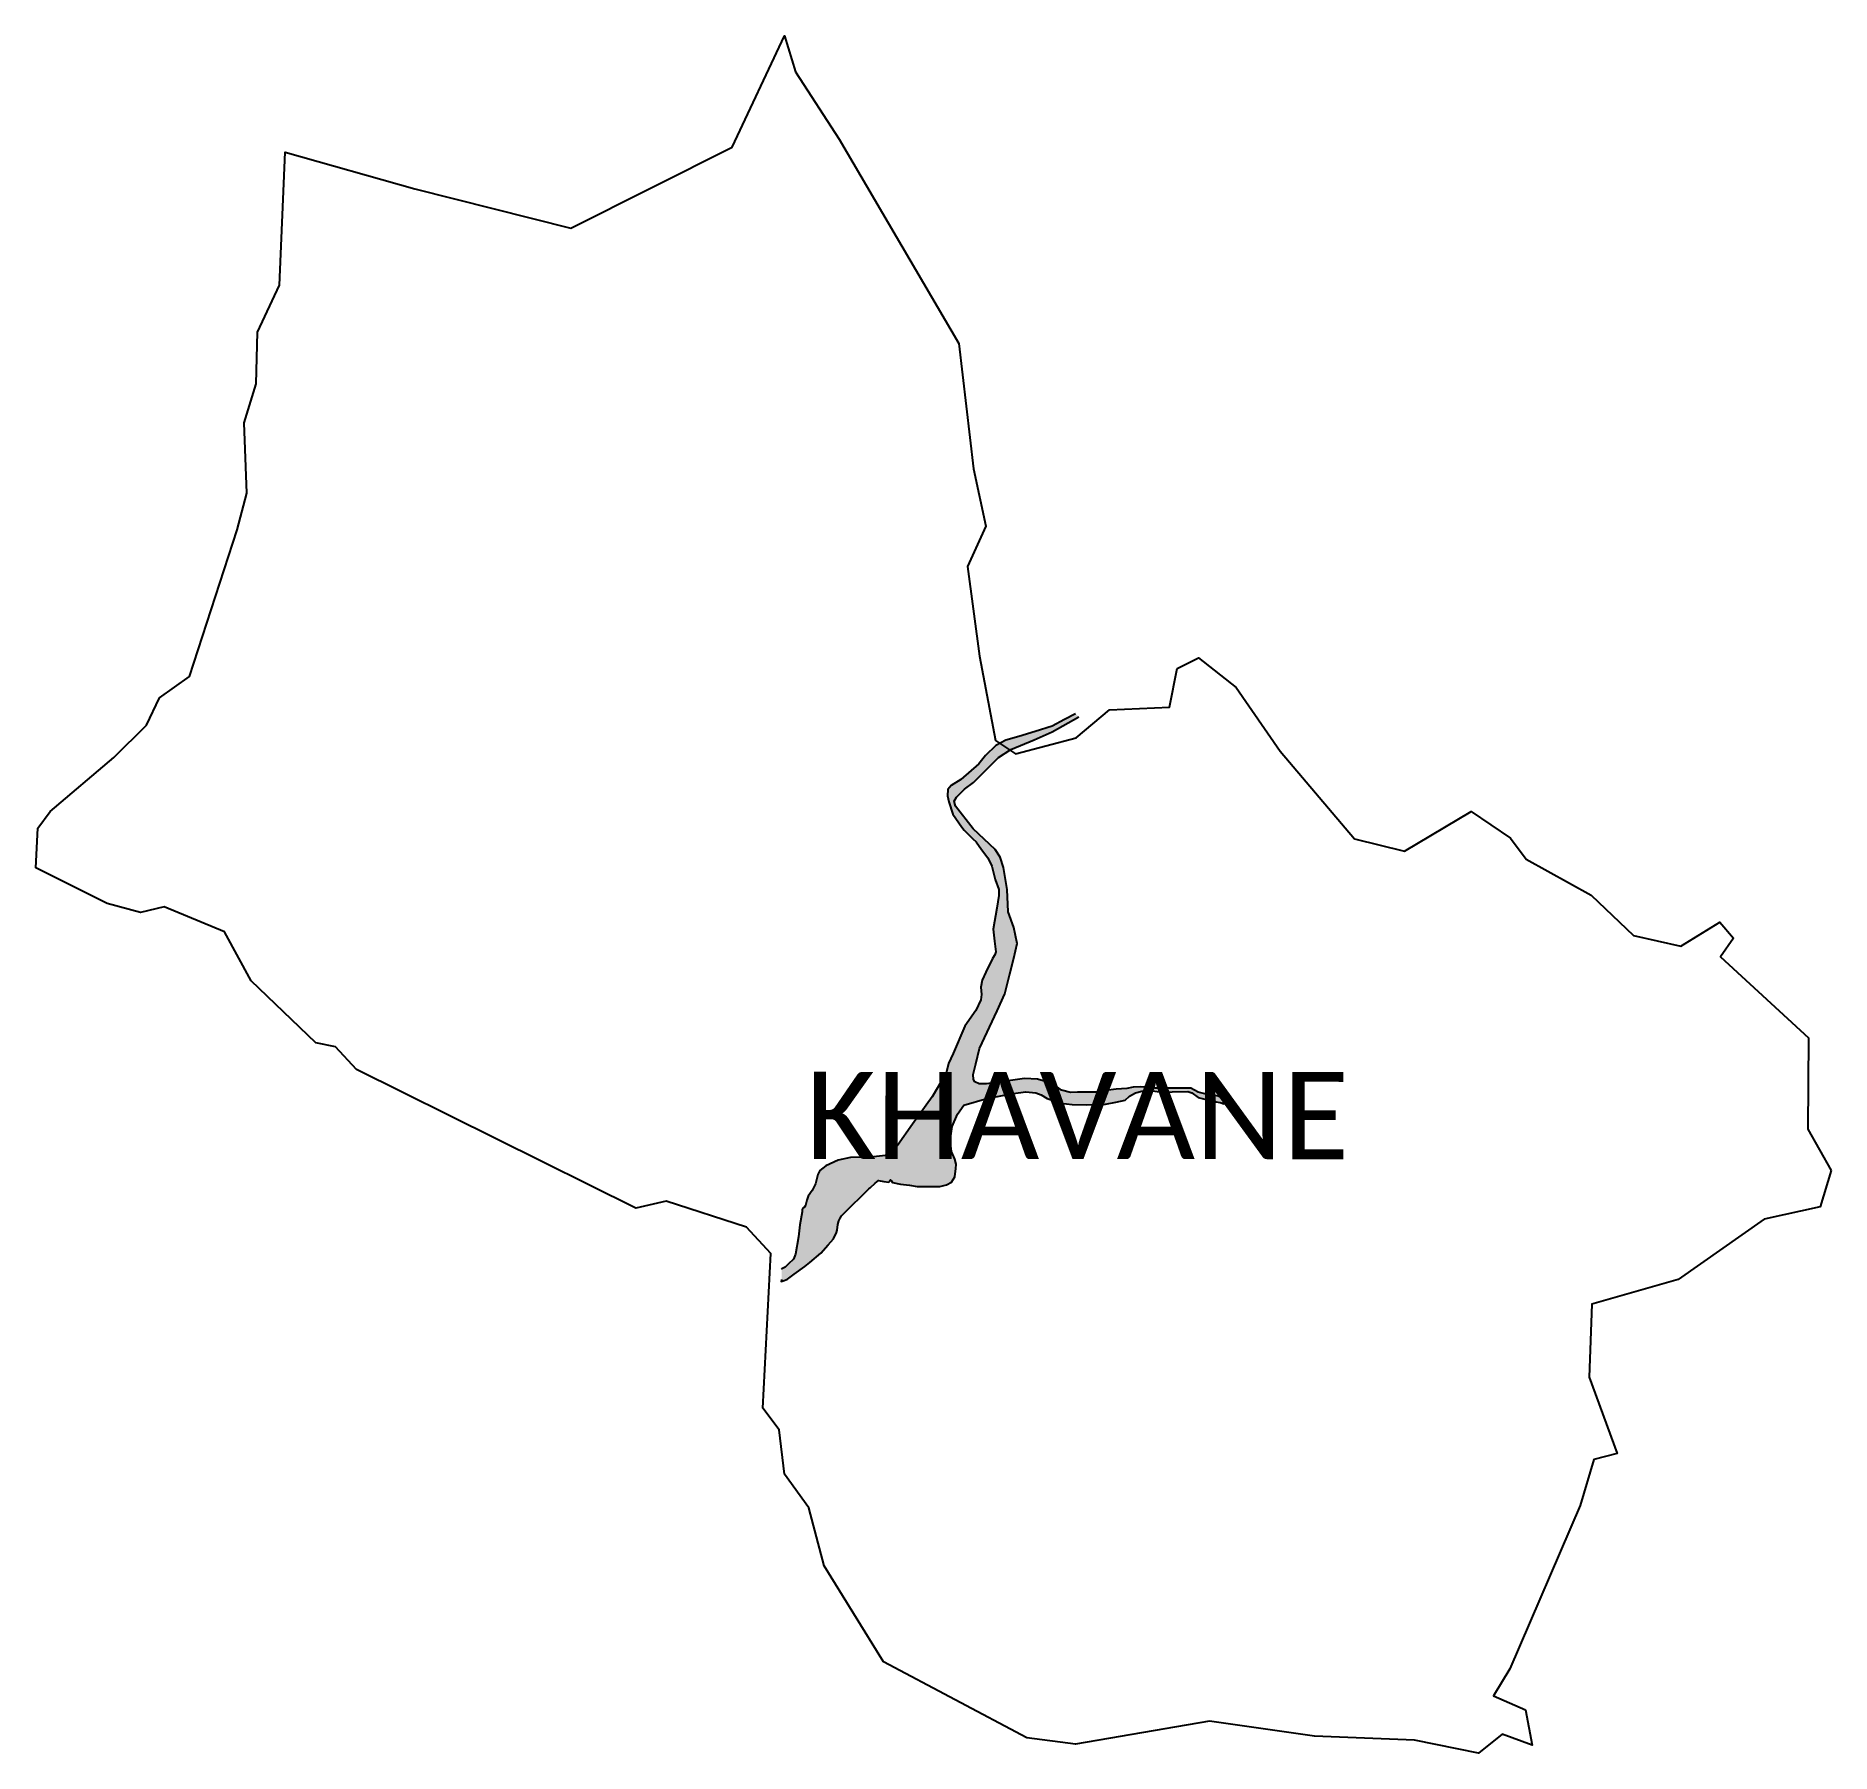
# Model space of a CAD drawing. Header units: metres. Extents: x 345459 to 348418, y 1759658 to 1762488.
import ezdxf

# ---------------------------------------------------------------- set-up
doc = ezdxf.new("R2010")
doc.units = ezdxf.units.M
doc.header["$MEASUREMENT"] = 0
for name, color, linetype in [('CREEK', 132, 'Continuous'), ('village', 3, 'Continuous'), ('VILLAGE NAME', 250, 'Continuous')]:
    doc.layers.add(name, color=color, linetype=linetype)

msp = doc.modelspace()

# ---------------------------------------------------------------- hatches: boundary and pattern name
at = {"layer": 'CREEK'}
h = msp.add_hatch(dxfattribs=at)
h.set_pattern_fill('DASH', color=256, scale=2, angle=45)
h.set_pattern_definition([(45, (0, 0), (0, 8.98025612), [6.35, -6.35])])
h.paths.add_polyline_path([(346966.3, 1760667.7), (346969.4, 1760690.7), (346977.9, 1760711.1), (346988.8, 1760725.6), (347026.3, 1760736.7), (347069.9, 1760745.1), (347090.7, 1760747.9), (347107.4, 1760746.2), (347116.3, 1760742.6), (347126, 1760737.1), (347148.4, 1760729.1), (347167.1, 1760726.8), (347191.1, 1760726.2), (347221.9, 1760727.5), (347239.3, 1760731), (347254.6, 1760734), (347261.5, 1760740.7), (347271.4, 1760746.3), (347281.9, 1760749), (347296.7, 1760749.8), (347313.9, 1760747.4), (347332.2, 1760747.8), (347358.1, 1760748.3), (347364.3, 1760746.4), (347375.2, 1760738.6), (347390.3, 1760734.6), (347400.7, 1760733.3), (347404.9, 1760731.4), (347411.1, 1760730.3), (347417.4, 1760728.2), (347416.4, 1760733.4), (347413.4, 1760737.8), (347408.1, 1760740.8), (347401.2, 1760742.4), (347392.5, 1760742.9), (347374.8, 1760747.1), (347362.6, 1760754.1), (347352.5, 1760754.1), (347337.1, 1760754.1), (347303.6, 1760754.1), (347280.6, 1760755.9), (347267.7, 1760755.7), (347257.1, 1760753.2), (347239.9, 1760752.4), (347222.6, 1760749.8), (347207, 1760747.5), (347187.9, 1760747.2), (347175.8, 1760747.1), (347164.6, 1760746.9), (347149.6, 1760750.3), (347134.6, 1760761.6), (347110.1, 1760768.5), (347088.8, 1760769.6), (347050.3, 1760764.1), (347025.9, 1760760.8), (347013.7, 1760761), (347006.9, 1760764.1), (347004.6, 1760767.9), (347004.2, 1760776.2), (347008.4, 1760794.1), (347014.3, 1760819), (347043.7, 1760881.5), (347056.4, 1760909.2), (347064.5, 1760942.2), (347071, 1760968.3), (347076.8, 1760992.1), (347071.3, 1761018.9), (347061.9, 1761044.4), (347060.2, 1761081.3), (347054.1, 1761117.7), (347048.3, 1761134.7), (347040.5, 1761147.1), (347003.8, 1761181.2), (346974.6, 1761218.5), (346972.4, 1761226.8), (346976.6, 1761233.4), (346989.5, 1761246.5), (347004.5, 1761257.6), (347018.7, 1761271.8), (347045.9, 1761299.1), (347065.9, 1761311.8), (347104.3, 1761328.2), (347134.4, 1761341.1), (347178.1, 1761365.7), (347172.7, 1761371), (347154.4, 1761361.3), (347134.3, 1761350.6), (347106.4, 1761342), (347079.4, 1761333.7), (347058.1, 1761327.5), (347041.2, 1761318.8), (347024.2, 1761302.3), (347013.3, 1761288.2), (346983.4, 1761262.5), (346967.5, 1761252.9), (346962.5, 1761246.1), (346961.9, 1761235.5), (346963.8, 1761225.6), (346970.7, 1761205.4), (346985.5, 1761184.1), (346989.4, 1761179), (346996.3, 1761171.7), (347003.4, 1761165), (347009.2, 1761159.7), (347017.9, 1761147.4), (347028.4, 1761133.6), (347034.8, 1761119.6), (347040.2, 1761097.9), (347046.4, 1761081.3), (347046.1, 1761071.2), (347042.9, 1761050.5), (347037, 1761016), (347039.2, 1760995.9), (347041.2, 1760978.5), (347039.5, 1760973.5), (347035.9, 1760967.5), (347025, 1760944.8), (347018.7, 1760931.7), (347016.7, 1760920.5), (347017.8, 1760908.4), (347016.4, 1760899.4), (347008.5, 1760881.8), (346990.2, 1760855.9), (346971, 1760810.8), (346963.3, 1760794.4), (346959.4, 1760778.5), (346936.6, 1760739.7), (346904, 1760694.4), (346879.2, 1760659.1), (346870.4, 1760648.4), (346859.3, 1760643.1), (346834.6, 1760640.2), (346801.8, 1760639.7), (346781.5, 1760635), (346761.3, 1760625.7), (346751.2, 1760618), (346748.1, 1760611.8), (346744.3, 1760596.3), (346738.3, 1760585.3), (346732, 1760575.8), (346729.6, 1760569.2), (346727.8, 1760560.5), (346725.8, 1760557.6), (346723.4, 1760555.9), (346722.1, 1760553.7), (346722, 1760549.9), (346718, 1760528.8), (346716, 1760508.9), (346710.9, 1760480.3), (346707.8, 1760471.9), (346699.8, 1760464.2), (346694.3, 1760458.8), (346688.8, 1760456.3), (346688.1, 1760456.6), (346688.1, 1760438.3), (346687.7, 1760435.4), (346692.2, 1760437.1), (346697.7, 1760439.3), (346708.8, 1760447.5), (346726.5, 1760460.1), (346734.9, 1760466.6), (346752.6, 1760481.9), (346765, 1760495.9), (346773.5, 1760505.6), (346778.8, 1760516.1), (346779.9, 1760519.7), (346781, 1760529.3), (346782.7, 1760535.3), (346784.7, 1760539.7), (346787.1, 1760543.6), (346792.8, 1760549.6), (346805.9, 1760562.9), (346816.5, 1760572.5), (346832.2, 1760587.9), (346834.4, 1760589.7), (346842.5, 1760597), (346848.1, 1760601.7), (346856.5, 1760600.2), (346864.9, 1760599.1), (346866.5, 1760600.6), (346866.9, 1760601.9), (346867.6, 1760602.5), (346869.6, 1760601), (346871.2, 1760598.1), (346884.1, 1760595.7), (346899, 1760593.9), (346911.5, 1760591.8), (346949.3, 1760591.8), (346959.8, 1760594.6), (346968.5, 1760599.1), (346973.9, 1760607.8), (346975.1, 1760616.8), (346975.4, 1760621.1), (346975.7, 1760628.7), (346973.6, 1760636.9), (346968.1, 1760649.3)])

# ---------------------------------------------------------------- linework, layer by layer
for points in [[(346688.1, 1760438.3), (346687.7, 1760435.4), (346692.2, 1760437.1), (346697.7, 1760439.3), (346708.8, 1760447.5), (346726.5, 1760460.1), (346734.9, 1760466.6), (346752.6, 1760481.9), (346765, 1760495.9), (346773.5, 1760505.6), (346778.8, 1760516.1), (346779.9, 1760519.7), (346781, 1760529.3), (346782.7, 1760535.3), (346784.7, 1760539.7), (346787.1, 1760543.6), (346792.8, 1760549.6), (346805.9, 1760562.9), (346816.5, 1760572.5), (346832.2, 1760587.9), (346834.4, 1760589.7), (346842.5, 1760597), (346848.1, 1760601.7), (346856.5, 1760600.2), (346864.9, 1760599.1), (346866.5, 1760600.6), (346866.9, 1760601.9), (346867.6, 1760602.5), (346869.6, 1760601), (346871.2, 1760598.1), (346884.1, 1760595.7), (346899, 1760593.9), (346911.5, 1760591.8), (346949.3, 1760591.8), (346959.8, 1760594.6), (346968.5, 1760599.1), (346973.9, 1760607.8), (346975.1, 1760616.8), (346975.4, 1760621.1), (346975.7, 1760628.7), (346973.6, 1760636.9), (346968.1, 1760649.3), (346966.3, 1760667.7), (346969.4, 1760690.7), (346977.9, 1760711.1), (346988.8, 1760725.6), (347026.3, 1760736.7), (347069.9, 1760745.1), (347090.7, 1760747.9), (347107.4, 1760746.2), (347116.3, 1760742.6), (347126, 1760737.1), (347148.4, 1760729.1), (347167.1, 1760726.8), (347191.1, 1760726.2), (347221.9, 1760727.5), (347239.3, 1760731), (347254.6, 1760734), (347261.5, 1760740.7), (347271.4, 1760746.3), (347281.9, 1760749), (347296.7, 1760749.8), (347313.9, 1760747.4), (347332.2, 1760747.8), (347358.1, 1760748.3), (347364.3, 1760746.4), (347375.2, 1760738.6), (347390.3, 1760734.6), (347400.7, 1760733.3), (347404.9, 1760731.4), (347411.1, 1760730.3), (347417.4, 1760728.2), (347416.4, 1760733.4), (347413.4, 1760737.8), (347408.1, 1760740.8), (347401.2, 1760742.4), (347392.5, 1760742.9), (347374.8, 1760747.1), (347362.6, 1760754.1), (347352.5, 1760754.1), (347337.1, 1760754.1), (347303.6, 1760754.1), (347280.6, 1760755.9), (347267.7, 1760755.7), (347257.1, 1760753.2), (347239.9, 1760752.4), (347222.6, 1760749.8), (347207, 1760747.5), (347187.9, 1760747.2), (347175.8, 1760747.1), (347164.6, 1760746.9), (347149.6, 1760750.3), (347134.6, 1760761.6), (347110.1, 1760768.5), (347088.8, 1760769.6), (347050.3, 1760764.1), (347025.9, 1760760.8), (347013.7, 1760761), (347006.9, 1760764.1), (347004.6, 1760767.9), (347004.2, 1760776.2), (347008.4, 1760794.1), (347014.3, 1760819), (347043.7, 1760881.5), (347056.4, 1760909.2), (347064.5, 1760942.2), (347071, 1760968.3), (347076.8, 1760992.1), (347071.3, 1761018.9), (347061.9, 1761044.4), (347060.2, 1761081.3), (347054.1, 1761117.7), (347048.3, 1761134.7), (347040.5, 1761147.1), (347003.8, 1761181.2), (346974.6, 1761218.5), (346972.4, 1761226.8), (346976.6, 1761233.4), (346989.5, 1761246.5), (347004.5, 1761257.6), (347018.7, 1761271.8), (347045.9, 1761299.1), (347065.9, 1761311.8), (347104.3, 1761328.2), (347134.4, 1761341.1), (347178.1, 1761365.7)], [(347172.7, 1761371), (347154.4, 1761361.3), (347134.3, 1761350.6), (347106.4, 1761342), (347079.4, 1761333.7), (347058.1, 1761327.5), (347041.2, 1761318.8), (347024.2, 1761302.3), (347013.3, 1761288.2), (346983.4, 1761262.5), (346967.5, 1761252.9), (346962.5, 1761246.1), (346961.9, 1761235.5), (346963.8, 1761225.6), (346970.7, 1761205.4), (346985.5, 1761184.1), (346989.4, 1761179), (346996.3, 1761171.7), (347003.4, 1761165), (347009.2, 1761159.7), (347017.9, 1761147.4), (347028.4, 1761133.6), (347034.8, 1761119.6), (347040.2, 1761097.9), (347046.4, 1761081.3), (347046.1, 1761071.2), (347042.9, 1761050.5), (347037, 1761016), (347039.2, 1760995.9), (347041.2, 1760978.5), (347039.5, 1760973.5), (347035.9, 1760967.5), (347025, 1760944.8), (347018.7, 1760931.7), (347016.7, 1760920.5), (347017.8, 1760908.4), (347016.4, 1760899.4), (347008.5, 1760881.8), (346990.2, 1760855.9), (346971, 1760810.8), (346963.3, 1760794.4), (346959.4, 1760778.5), (346936.6, 1760739.7), (346904, 1760694.4), (346879.2, 1760659.1), (346870.4, 1760648.4), (346859.3, 1760643.1), (346834.6, 1760640.2), (346801.8, 1760639.7), (346781.5, 1760635), (346761.3, 1760625.7), (346751.2, 1760618), (346748.1, 1760611.8), (346744.3, 1760596.3), (346738.3, 1760585.3), (346732, 1760575.8), (346729.6, 1760569.2), (346727.8, 1760560.5), (346725.8, 1760557.6), (346723.4, 1760555.9), (346722.1, 1760553.7), (346722, 1760549.9), (346718, 1760528.8), (346716, 1760508.9), (346710.9, 1760480.3), (346707.8, 1760471.9), (346699.8, 1760464.2), (346694.3, 1760458.8), (346688.8, 1760456.3), (346688.1, 1760456.6)]]:
    msp.add_lwpolyline(points, dxfattribs=at)
at = {"layer": 'village', "color": 3, "true_color": 0x00ff00}
msp.add_polyline3d([(348418.5, 1760618.3, 0), (348400.5, 1760558.2, 0), (348308.3, 1760537.9, 0), (348166.2, 1760438.5, 0), (348023.8, 1760397.6, 0), (348019.5, 1760277.4, 0), (348065.9, 1760151.8, 0), (348027.4, 1760142, 0), (348004.6, 1760066, 0), (347888.7, 1759797, 0), (347861.7, 1759752.1, 0), (347914.9, 1759729, 0), (347925.8, 1759670.7, 0), (347876.3, 1759689.2, 0), (347837, 1759657.9, 0), (347731.8, 1759679.2, 0), (347566.5, 1759685.9, 0), (347393.9, 1759710.3, 0), (347172.7, 1759672.4, 0), (347092.3, 1759682.9, 0), (346856.1, 1759808.1, 0), (346758.5, 1759966.5, 0), (346733, 1760061.9, 0), (346692.9, 1760117.5, 0), (346684, 1760190.8, 0), (346657.2, 1760226.4, 0), (346670.4, 1760481.5, 0), (346630.3, 1760524.9, 0), (346498.1, 1760567.5, 0), (346448, 1760556.1, 0), (345987.3, 1760784.9, 0), (345952.6, 1760822, 0), (345920, 1760828.6, 0), (345813.4, 1760930.9, 0), (345769.9, 1761011.8, 0), (345670.3, 1761053, 0), (345631.1, 1761043.6, 0), (345576.3, 1761058, 0), (345458.7, 1761116.8, 0), (345461.9, 1761182.2, 0), (345482.2, 1761209.7, 0), (345587.4, 1761298.8, 0), (345641.2, 1761352.2, 0), (345662.7, 1761397.2, 0), (345712, 1761432.3, 0), (345790.4, 1761674.2, 0), (345806.4, 1761734.3, 0), (345802.3, 1761850.3, 0), (345821.8, 1761914.9, 0), (345824, 1762000.1, 0), (345860.3, 1762077.4, 0), (345869.5, 1762296.4, 0), (346083.4, 1762236, 0), (346340.6, 1762171.4, 0), (346606.6, 1762304.6, 0), (346692.8, 1762488.2, 0), (346711.3, 1762429.2, 0), (346783.3, 1762318.2, 0), (346980.1, 1761981.3, 0), (347004.8, 1761774.9, 0), (347024.8, 1761680, 0), (346994.6, 1761613.9, 0), (347014.3, 1761465.9, 0), (347040.6, 1761327.1, 0), (347073.8, 1761305, 0), (347173.9, 1761331.3, 0), (347228.8, 1761377.3, 0), (347327.6, 1761382.1, 0), (347340.2, 1761445.5, 0), (347375.4, 1761463.1, 0), (347437.5, 1761414.5, 0), (347510.3, 1761309.1, 0), (347632.5, 1761164.8, 0), (347715.3, 1761144.5, 0), (347825.3, 1761209.7, 0), (347890, 1761165.7, 0), (347916, 1761131.2, 0), (348023, 1761071.7, 0), (348092.8, 1761005.6, 0), (348171, 1760987.7, 0), (348235.2, 1761027.7, 0), (348257.6, 1761001.2, 0), (348236.2, 1760970.4, 0), (348381.1, 1760836.6, 0), (348380.3, 1760686.1, 0)], close=True, dxfattribs=at)

# ---------------------------------------------------------------- texts
at = {"layer": 'VILLAGE NAME', "insert": (346727.8, 1760780.8), "char_height": 143.7, "attachment_point": 1, "rotation": 359.9793}
msp.add_mtext_dynamic_manual_height_columns('{\\fCalibri|b0|i0|c0|p34;KHAVANE}', width=1418, gutter_width=718.5, heights=[0], dxfattribs=at)

doc.saveas('drawing.dxf')
